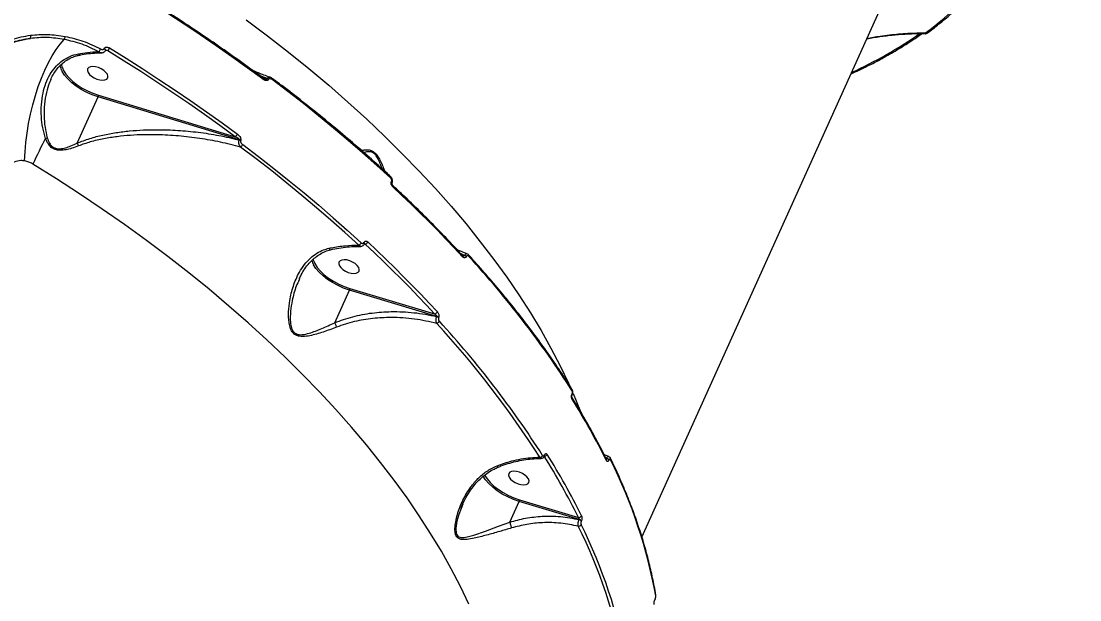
# Model space of a CAD drawing. Header units: millimetres. Extents: x -6901 to 7060, y -7557 to 6158.
# Drawn here: x -694.1 to -260.8, y 1416.9 to 1653.9 of the extents above; entities that cross this region are included whole.
import ezdxf

# ---------------------------------------------------------------- set-up
doc = ezdxf.new("R2010")
doc.units = ezdxf.units.MM
for name, color, linetype in [('DIKOM_ОБЪЕКТ', 7, 'Continuous'), ('DIKOM_РАЗМЕР_ЗОНА', 7, 'Continuous'), ('DIKOM_РАЗМЕР_ОБЪЕКТА', 7, 'Continuous')]:
    doc.layers.add(name, color=color, linetype=linetype)
doc.styles.add('style1', font='arial.ttf', dxfattribs={"width": 0.8})
doc.dimstyles.new('1-50', dxfattribs={"dimtxt": 300, "dimasz": 200, "dimexe": 100, "dimexo": 0, "dimgap": 100, "dimtad": 1, "dimtxsty": 'style1', "dimcen": 200, "dimclrd": 7, "dimclre": 7, "dimclrt": 7, "dimadec": 1, "dimazin": 2, "dimtfac": 1, "dimtmove": 0, "dimatfit": 2, "dimfxl": 0, "dimlwd": 25, "dimlwe": 18, "dimarcsym": 0})

# ---------------------------------------------------------------- blocks, each defined once
blk = doc.blocks.new('*D2')
at = {"layer": 'Defpoints', "color": 0, "transparency": 16777216}
for p in [(-1102.73, 4151.17), (-5819.23, -4492.42), (4721.24, -4492.42)]:
    blk.add_point(p, dxfattribs=at)
at = {"layer": 'DIKOM_РАЗМЕР_ОБЪЕКТА', "color": 7, "lineweight": 18, "transparency": 16777216}
for p, q in [((-1102.73, 4151.17), (-5919.23, 4151.17)), ((4721.24, -4492.42), (-5919.23, -4492.42))]:
    blk.add_line(p, q, dxfattribs=at)
at = {"layer": 'DIKOM_РАЗМЕР_ОБЪЕКТА', "color": 7, "lineweight": 25, "transparency": 16777216}
blk.add_line((-5819.23, 3951.17), (-5819.23, -4292.42), dxfattribs=at)
at = {"layer": 'DIKOM_РАЗМЕР_ОБЪЕКТА', "color": 7, "transparency": 16777216}
for points in [[(-5852.56, 3951.17), (-5785.89, 3951.17), (-5819.23, 4151.17)], [(-5852.56, -4292.42), (-5785.89, -4292.42), (-5819.23, -4492.42)]]:
    blk.add_solid(points, dxfattribs=at)
at = {"layer": 'DIKOM_РАЗМЕР_ОБЪЕКТА', "color": 7, "transparency": 16777216, "insert": (-6072.4, -170.63), "char_height": 300, "attachment_point": 5, "rotation": 90, "style": 'style1'}
blk.add_mtext('8650', dxfattribs=at)
blk = doc.blocks.new('*D3')
at = {"layer": 'Defpoints', "color": 0, "transparency": 16777216}
for p in [(-1553.27, 6158.28), (-6450.85, -6312.94), (5659.92, -6312.94)]:
    blk.add_point(p, dxfattribs=at)
at = {"layer": 'DIKOM_РАЗМЕР_ЗОНА', "color": 7, "lineweight": 18, "transparency": 16777216}
for p, q in [((-1553.27, 6158.28), (-6550.85, 6158.28)), ((5659.92, -6312.94), (-6550.85, -6312.94))]:
    blk.add_line(p, q, dxfattribs=at)
at = {"layer": 'DIKOM_РАЗМЕР_ЗОНА', "color": 7, "lineweight": 25, "transparency": 16777216}
blk.add_line((-6450.85, 5958.28), (-6450.85, -6112.94), dxfattribs=at)
at = {"layer": 'DIKOM_РАЗМЕР_ЗОНА', "color": 7, "transparency": 16777216}
for points in [[(-6484.18, 5958.28), (-6417.52, 5958.28), (-6450.85, 6158.28)], [(-6484.18, -6112.94), (-6417.52, -6112.94), (-6450.85, -6312.94)]]:
    blk.add_solid(points, dxfattribs=at)
at = {"layer": 'DIKOM_РАЗМЕР_ЗОНА', "color": 7, "transparency": 16777216, "insert": (-6704.02, -77.33), "char_height": 300, "attachment_point": 5, "rotation": 90, "style": 'style1'}
blk.add_mtext('12500', dxfattribs=at)

msp = doc.modelspace()

# ---------------------------------------------------------------- linework, layer by layer
at = {"layer": 'DIKOM_ОБЪЕКТ', "color": 7, "linetype": 'Continuous', "lineweight": 15}
for p, q in [((-440.026, 1442.536), (-332.611, 1680.871)), ((-660.129, 1642.698), (-660.098, 1642.766)), ((-658.694, 1641.785), (-659.702, 1641.855)), ((-659.614, 1641.981), (-659.608, 1641.994)), ((-593.466, 1630.375), (-596.315, 1631.496)), ((-595.471, 1630.876), (-593.509, 1630.279)), ((-593.509, 1630.279), (-593.466, 1630.375)), ((-592.896, 1630.089), (-592.939, 1629.994)), ((-671.172, 1603.987), (-662.642, 1622.914)), ((-604.828, 1605.348), (-662.642, 1622.914)), ((-662.473, 1623.582), (-606.518, 1606.581)), ((-604.871, 1605.253), (-604.828, 1605.348)), ((-604.259, 1605.062), (-604.302, 1604.967)), ((-542.551, 1588.181), (-542.54, 1588.207)), ((-542.314, 1587.599), (-542.302, 1587.625)), ((-553.874, 1563.227), (-553.862, 1563.253)), ((-553.319, 1562.505), (-553.721, 1562.532)), ((-553.636, 1562.645), (-553.625, 1562.671)), ((-512.682, 1557.981), (-514.055, 1558.546)), ((-513.742, 1558.209), (-512.718, 1557.9)), ((-512.718, 1557.9), (-512.682, 1557.981)), ((-511.917, 1557.522), (-511.953, 1557.441)), ((-580.153, 1548.323), (-580.328, 1547.941)), ((-565.805, 1530.377), (-559.768, 1543.772)), ((-524.022, 1532.973), (-559.768, 1543.772)), ((-559.601, 1544.441), (-524.878, 1533.951)), ((-524.059, 1532.892), (-524.022, 1532.973)), ((-523.257, 1532.514), (-523.294, 1532.433)), ((-468.654, 1501.15), (-468.635, 1501.193)), ((-468.593, 1500.775), (-468.573, 1500.818)), ((-479.963, 1476.181), (-479.944, 1476.223)), ((-479.902, 1475.805), (-479.882, 1475.848)), ((-454.441, 1474.812), (-454.836, 1474.993)), ((-454.757, 1474.836), (-454.469, 1474.749)), ((-454.556, 1474.435), (-454.556, 1474.437)), ((-454.469, 1474.749), (-454.441, 1474.812)), ((-453.533, 1474.153), (-453.561, 1474.09)), ((-513.291, 1456.014), (-513.99, 1454.321)), ((-494.134, 1448.683), (-490.304, 1457.181)), ((-465.751, 1449.822), (-490.304, 1457.181)), ((-490.139, 1457.851), (-466.03, 1450.625)), ((-465.779, 1449.76), (-465.751, 1449.822)), ((-464.843, 1449.163), (-464.871, 1449.101)), ((-434.688, 1417.036), (-434.66, 1417.099)), ((-434.707, 1416.862), (-434.679, 1416.924))]:
    msp.add_line(p, q, dxfattribs=at)
at = {"layer": 'DIKOM_ОБЪЕКТ', "color": 7, "linetype": 'Continuous', "lineweight": 15, "flags": 128}
for points in [[(-595.352, 1630.226), (-601.606, 1634.809), (-607.946, 1639.347), (-614.369, 1643.837), (-620.873, 1648.278), (-627.455, 1652.668), (-634.113, 1657.006), (-640.844, 1661.29), (-647.646, 1665.518)], [(-602.011, 1654.491), (-593.261, 1647.91), (-584.713, 1641.236), (-576.376, 1634.477), (-568.258, 1627.638), (-560.365, 1620.726), (-552.705, 1613.747), (-545.286, 1606.708), (-538.115, 1599.615), (-531.197, 1592.475), (-524.539, 1585.294), (-518.148, 1578.08), (-512.03, 1570.839), (-506.19, 1563.577), (-500.633, 1556.301), (-495.365, 1549.019), (-490.391, 1541.737), (-485.716, 1534.461), (-481.343, 1527.199), (-477.276, 1519.957), (-473.521, 1512.742), (-470.079, 1505.561), (-469.916, 1505.204)], [(-692.695, 1596.667), (-692.531, 1600.361), (-692.204, 1604.163), (-691.717, 1608.033), (-691.075, 1611.935), (-690.284, 1615.83), (-689.352, 1619.679), (-688.289, 1623.445), (-687.104, 1627.089), (-685.809, 1630.577), (-684.418, 1633.873), (-682.943, 1636.945), (-681.4, 1639.764), (-679.804, 1642.3), (-678.17, 1644.529), (-676.515, 1646.429)], [(-659.638, 1641.928), (-659.615, 1642.023), (-659.643, 1642.188), (-659.744, 1642.365), (-659.911, 1642.54), (-660.129, 1642.698)], [(-659.608, 1641.994), (-659.584, 1642.091), (-659.612, 1642.256), (-659.713, 1642.433), (-659.88, 1642.608), (-660.098, 1642.766)], [(-657.916, 1642.924), (-651.114, 1638.696), (-644.382, 1634.413), (-637.723, 1630.076), (-631.14, 1625.686), (-624.636, 1621.246), (-618.212, 1616.756), (-611.871, 1612.219), (-605.617, 1607.636)], [(-606.518, 1606.581), (-612.758, 1611.153), (-619.084, 1615.679), (-625.492, 1620.158), (-631.981, 1624.588), (-638.549, 1628.968), (-645.191, 1633.295), (-651.907, 1637.567), (-658.694, 1641.785)], [(-677.696, 1636.3), (-677.428, 1635.217), (-677.267, 1634.775)], [(-677.267, 1634.775), (-676.77, 1633.717), (-675.786, 1632.189), (-674.498, 1630.669), (-672.936, 1629.192), (-671.137, 1627.793), (-669.143, 1626.503), (-667.001, 1625.355), (-664.76, 1624.373), (-662.473, 1623.582)], [(-661.897, 1629.805), (-660.774, 1629.7), (-659.815, 1629.823), (-659.096, 1630.164), (-658.678, 1630.695), (-658.592, 1631.374), (-658.848, 1632.144), (-659.423, 1632.945), (-660.271, 1633.71), (-661.323, 1634.379), (-662.495, 1634.896), (-663.691, 1635.22), (-664.814, 1635.325), (-665.773, 1635.202), (-666.492, 1634.861), (-666.91, 1634.33), (-666.996, 1633.651), (-666.74, 1632.881), (-666.166, 1632.08), (-665.317, 1631.314), (-664.265, 1630.646), (-663.093, 1630.129), (-661.897, 1629.805)], [(-662.642, 1622.914), (-665, 1623.73), (-667.311, 1624.742), (-669.52, 1625.927), (-671.576, 1627.256), (-673.431, 1628.7), (-675.041, 1630.223), (-676.369, 1631.791), (-677.311, 1633.234)], [(-595.306, 1630.755), (-595.304, 1630.753), (-595.264, 1630.698), (-595.249, 1630.613), (-595.259, 1630.504), (-595.294, 1630.373), (-595.352, 1630.226)], [(-591.351, 1630.475), (-591.338, 1630.463), (-591.304, 1630.403), (-591.292, 1630.318), (-591.304, 1630.21), (-591.338, 1630.084), (-591.394, 1629.944)], [(-542.896, 1589.672), (-548.567, 1594.836), (-554.355, 1599.967), (-560.258, 1605.063), (-566.272, 1610.122), (-572.395, 1615.141), (-578.625, 1620.12), (-584.959, 1625.054), (-591.394, 1629.944)], [(-603.459, 1603.358), (-597.023, 1598.469), (-590.688, 1593.534), (-584.457, 1588.557), (-578.333, 1583.537), (-572.318, 1578.479), (-566.414, 1573.383), (-560.625, 1568.253), (-554.953, 1563.089)], [(-555.927, 1562.151), (-561.587, 1567.303), (-567.363, 1572.422), (-573.254, 1577.506), (-579.256, 1582.553), (-585.366, 1587.561), (-591.583, 1592.528), (-597.904, 1597.452), (-604.326, 1602.33)], [(-510.873, 1415.14), (-514.317, 1422.322), (-518.074, 1429.537), (-522.143, 1436.779), (-526.518, 1444.041), (-531.195, 1451.317), (-536.171, 1458.599), (-541.441, 1465.881), (-546.999, 1473.157), (-552.841, 1480.419), (-558.961, 1487.66), (-565.354, 1494.874), (-572.013, 1502.054), (-578.933, 1509.194), (-586.106, 1516.287), (-593.527, 1523.325), (-601.188, 1530.304), (-609.082, 1537.215), (-617.202, 1544.054), (-625.54, 1550.813), (-634.089, 1557.485), (-642.841, 1564.066), (-651.787, 1570.549), (-660.919, 1576.927), (-670.228, 1583.195), (-679.707, 1589.347), (-689.346, 1595.377)], [(-542.891, 1590.234), (-542.887, 1590.231), (-542.837, 1590.157), (-542.812, 1590.062), (-542.814, 1589.946), (-542.842, 1589.815), (-542.896, 1589.672)], [(-513.533, 1557.418), (-516.889, 1561.032), (-520.306, 1564.637), (-523.782, 1568.233), (-527.317, 1571.818), (-530.911, 1575.392), (-534.562, 1578.955), (-538.271, 1582.505), (-542.035, 1586.041)], [(-524.878, 1533.951), (-528.227, 1537.556), (-531.636, 1541.153), (-535.105, 1544.74), (-538.633, 1548.316), (-542.219, 1551.882), (-545.862, 1555.436), (-549.563, 1558.977), (-553.319, 1562.505)], [(-552.29, 1563.455), (-548.525, 1559.918), (-544.816, 1556.369), (-541.164, 1552.806), (-537.569, 1549.232), (-534.033, 1545.647), (-530.556, 1542.052), (-527.139, 1538.447), (-523.781, 1534.833)], [(-574.681, 1556.498), (-574.554, 1556.076), (-574.394, 1555.634)], [(-574.394, 1555.634), (-573.897, 1554.576), (-572.913, 1553.048), (-571.625, 1551.528), (-570.063, 1550.051), (-568.265, 1548.651), (-566.271, 1547.362), (-564.129, 1546.213), (-561.888, 1545.232), (-559.601, 1544.441)], [(-559.024, 1550.663), (-557.901, 1550.558), (-556.941, 1550.681), (-556.223, 1551.022), (-555.804, 1551.553), (-555.719, 1552.232), (-555.974, 1553.002), (-556.549, 1553.803), (-557.397, 1554.569), (-558.449, 1555.237), (-559.621, 1555.754), (-560.817, 1556.078), (-561.94, 1556.183), (-562.9, 1556.06), (-563.618, 1555.719), (-564.037, 1555.188), (-564.122, 1554.509), (-563.867, 1553.739), (-563.292, 1552.938), (-562.444, 1552.173), (-561.391, 1551.504), (-560.22, 1550.987), (-559.024, 1550.663)], [(-559.768, 1543.772), (-562.126, 1544.588), (-564.437, 1545.6), (-566.646, 1546.785), (-568.702, 1548.115), (-570.557, 1549.558), (-572.167, 1551.081), (-573.495, 1552.649), (-574.437, 1554.092)], [(-468.239, 1501.439), (-466.955, 1498.42), (-465.183, 1494.027)], [(-489.56, 1464.072), (-488.436, 1463.967), (-487.477, 1464.09), (-486.759, 1464.431), (-486.34, 1464.962), (-486.255, 1465.641), (-486.51, 1466.412), (-487.085, 1467.212), (-487.933, 1467.978), (-488.985, 1468.646), (-490.157, 1469.164), (-491.353, 1469.488), (-492.476, 1469.592), (-493.436, 1469.469), (-494.154, 1469.128), (-494.572, 1468.597), (-494.658, 1467.918), (-494.403, 1467.148), (-493.828, 1466.347), (-492.98, 1465.582), (-491.927, 1464.913), (-490.756, 1464.396), (-489.56, 1464.072)], [(-490.304, 1457.181), (-492.662, 1457.997), (-494.973, 1459.009), (-497.182, 1460.194), (-499.238, 1461.524), (-501.093, 1462.967), (-502.703, 1464.49), (-504.031, 1466.058), (-504.973, 1467.501)], [(-504.44, 1467.999), (-504.433, 1467.986), (-503.449, 1466.459), (-502.162, 1464.938), (-500.6, 1463.461), (-498.802, 1462.062), (-496.808, 1460.772), (-494.666, 1459.623), (-492.425, 1458.642), (-490.139, 1457.851)], [(-513.99, 1454.321), (-515.009, 1451.852), (-515.767, 1449.07), (-516.194, 1446.222), (-516.057, 1444.095), (-515.934, 1443.707), (-515.44, 1442.921), (-515.25, 1442.757), (-514.281, 1442.368), (-512.988, 1442.358), (-511.585, 1442.607), (-508.783, 1443.412), (-504.056, 1445.056), (-498.781, 1446.973), (-494.135, 1448.68), (-494.134, 1448.68), (-494.134, 1448.68)]]:
    msp.add_lwpolyline(points, dxfattribs=at)
at = {"layer": 'DIKOM_ОБЪЕКТ', "color": 7, "linetype": 'Continuous', "lineweight": 15}
for centre, radius, start, end in [((-401.252, 1753.832), 130.133, 306.42596, 323.19974), ((-691.82, 1647.579), 1.633, 333.68346, 20.07527), ((-678.352, 1647.661), 2.212, 326.17206, 0.78531), ((-426.335, 1791.585), 174.29, 294.43942, 304.98359), ((-323.549, 1649.815), 0.815, 237.94949, 304.1074), ((-664.858, 1643.692), 3.443, 317.94336, 340.29194), ((-661.34, 1644.425), 3.738, 315.06821, 336.32344), ((-669.315, 1637.793), 9.204, 193.74273, 209.69323), ((-594.055, 1628.479), 1.881, 53.61444, 73.11162), ((-594.012, 1628.576), 1.88, 53.5954, 73.11149), ((-664.325, 1623.693), 1.855, 335.16155, 356.57856), ((-607.816, 1608.603), 2.403, 302.69662, 336.26493), ((-550.244, 1532.218), 152.769, 151.19254, 155.5794), ((-761.775, 1826.191), 233.646, 289.41552, 289.58794), ((-605.419, 1603.45), 1.884, 53.63077, 73.10009), ((-605.374, 1603.549), 1.88, 53.61713, 73.1305), ((-605.684, 1604.355), 2.438, 303.83252, 335.84748), ((-542.84, 1587.725), 0.54, 346.03813, 57.69316), ((-542.832, 1587.748), 0.544, 347.03197, 57.51461), ((-542.463, 1586.326), 0.514, 326.35978, 32.73627), ((-556.64, 1563.865), 1.857, 292.57155, 335.30983), ((-554.165, 1562.769), 0.543, 347.02733, 57.56275), ((-554.15, 1562.798), 0.539, 345.76404, 57.73663), ((-553.926, 1564.194), 1.795, 289.76256, 335.67056), ((-566.094, 1558.825), 9.593, 197.77853, 209.56835), ((-513.986, 1557.699), 0.534, 328.18746, 33.49131), ((-513.205, 1556.222), 1.747, 44.22864, 73.82416), ((-513.169, 1556.303), 1.747, 44.22864, 73.82416), ((-511.375, 1557.818), 0.54, 328.64265, 33.16436), ((-802.757, 1289.426), 396.303, 32.54211, 42.57321), ((-561.432, 1544.543), 1.834, 335.15146, 356.82411), ((-525.224, 1535.504), 1.591, 282.5542, 335.05048), ((-524.545, 1531.216), 1.745, 44.21868, 73.84002), ((-524.509, 1531.295), 1.748, 44.23739, 73.82131), ((-524.419, 1531.644), 1.61, 284.76232, 334.66984), ((-815.27, 1262.433), 395.566, 32.55263, 42.58141), ((-814.871, 1262.708), 396.442, 32.55263, 42.58137), ((-469.197, 1502.885), 0.592, 331.72027, 28.93013), ((-468.957, 1500.908), 0.388, 339.75439, 38.58686), ((-468.938, 1500.951), 0.388, 339.95443, 38.55676), ((-469.114, 1499.321), 0.59, 331.58517, 28.94568), ((-716.928, 1344.014), 292.749, 26.3372, 31.97536), ((-481.924, 1476.631), 1.357, 273.15894, 333.38061), ((-480.029, 1477.054), 1.341, 269.84116, 333.5061), ((-727.85, 1320.943), 292.176, 26.34961, 31.98613), ((-480.268, 1475.938), 0.389, 340.13033, 38.51049), ((-480.246, 1475.982), 0.387, 339.25056, 38.64933), ((-727.204, 1321.335), 292.835, 26.34931, 31.98656), ((-455.123, 1474.175), 0.624, 333.11582, 24.43245), ((-454.841, 1473.281), 1.514, 32.29301, 75.76953), ((-454.813, 1473.343), 1.515, 32.29403, 75.76494), ((-453.441, 1474.566), 0.628, 333.2677, 24.10881), ((-638.345, 1381.966), 207.171, 10.14548, 26.46259), ((-491.943, 1457.94), 1.806, 335.14887, 357.15817), ((-466.032, 1448.283), 1.265, 267.80679, 332.70862), ((-465.919, 1451.886), 1.266, 264.97059, 332.8198), ((-466.152, 1448.291), 1.515, 32.31183, 75.76414), ((-466.124, 1448.354), 1.515, 32.29699, 75.76912), ((-650.427, 1355.307), 207.254, 10.1621, 26.47495), ((-651.198, 1354.824), 206.804, 10.16246, 26.47466), ((-434.976, 1416.98), 0.294, 335.13393, 10.98117), ((-434.943, 1417.042), 0.289, 336.5498, 11.28101), ((-435.038, 1418.749), 0.689, 335.09203, 9.14118)]:
    msp.add_arc(centre, radius, start, end, dxfattribs=at)
for points, knots in [([(-323.092, 1649.14), (-322.175, 1649.835), (-319.519, 1651.849), (-315.324, 1655.307), (-310.595, 1659.566), (-306.137, 1663.985), (-301.954, 1668.561), (-298.586, 1672.612), (-296.663, 1675.164), (-295.961, 1676.096)], [0, 0, 0, 0, 0.0864598, 0.2504046, 0.4143161, 0.5781792, 0.7419937, 0.905759, 1, 1, 1, 1]), ([(-595.306, 1630.755), (-596.842, 1631.888), (-601.295, 1635.173), (-608.797, 1640.542), (-617.861, 1646.828), (-627.083, 1653.015), (-636.29, 1658.99), (-643.143, 1663.3), (-646.86, 1665.588), (-647.548, 1666.012)], [0, 0, 0, 0, 0.092525, 0.2683157, 0.4441088, 0.6198974, 0.7956862, 0.9622206, 1, 1, 1, 1]), ([(-707.723, 1641.625), (-706.701, 1642.279), (-704.656, 1643.587), (-701.338, 1645.186), (-697.832, 1646.508), (-694.148, 1647.535), (-691.573, 1647.938), (-690.286, 1648.139)], [0, 0, 0, 0, 0.197683, 0.3953857, 0.5930905, 0.7965421, 1, 1, 1, 1]), ([(-707.576, 1640.22), (-706.364, 1640.994), (-703.929, 1642.549), (-699.793, 1644.422), (-695.284, 1645.955), (-692.005, 1646.554), (-690.356, 1646.854)], [0, 0, 0, 0, 0.2373877, 0.4771601, 0.7370069, 1, 1, 1, 1]), ([(-690.356, 1646.854), (-692.792, 1646.416), (-696.482, 1645.752), (-701.073, 1643.993), (-704.388, 1642.406), (-706.418, 1641.103), (-707.419, 1640.461)], [0, 0, 0, 0, 0.395167, 0.5986734, 0.8021803, 1, 1, 1, 1]), ([(-676.515, 1646.429), (-678.822, 1646.771), (-683.49, 1647.463), (-688.049, 1647.059), (-690.356, 1646.854)], [0, 0, 0, 0, 0.494157, 1, 1, 1, 1]), ([(-690.286, 1648.139), (-687.983, 1648.343), (-683.325, 1648.755), (-678.554, 1648.048), (-676.14, 1647.691)], [0, 0, 0, 0, 0.4941773, 1, 1, 1, 1]), ([(-676.14, 1647.691), (-673.686, 1647.128), (-668.714, 1645.989), (-664.002, 1643.693), (-661.617, 1642.531)], [0, 0, 0, 0, 0.4937622, 1, 1, 1, 1]), ([(-354.497, 1632.31), (-354.472, 1632.321), (-352.227, 1633.311), (-347.911, 1635.396), (-341.655, 1638.64), (-335.664, 1642.076), (-330.229, 1645.458), (-326.909, 1647.772), (-325.407, 1648.818)], [0, 0, 0, 0, 0.0022989, 0.2091086, 0.4159026, 0.6226634, 0.8293864, 1, 1, 1, 1]), ([(-347.997, 1646.732), (-347.782, 1646.775), (-345.768, 1647.173), (-341.906, 1647.728), (-336.453, 1648.372), (-331.048, 1648.732), (-326.916, 1648.871), (-324.627, 1648.802), (-324.054, 1648.784)], [0, 0, 0, 0, 0.0263164, 0.2462349, 0.4756136, 0.702037, 0.9253405, 1, 1, 1, 1]), ([(-347.949, 1646.838), (-346.141, 1647.175), (-341.772, 1647.991), (-336.194, 1648.595), (-329.996, 1649.058), (-326.372, 1649.098), (-323.982, 1649.124)], [0, 0, 0, 0, 0.2213314, 0.5348644, 0.6931373, 1, 1, 1, 1]), ([(-324.054, 1648.784), (-324.057, 1648.78), (-324.084, 1648.748), (-324.052, 1648.885), (-323.998, 1649.069), (-323.982, 1649.124)], [0, 0, 0, 0, 0.0994883, 0.7316615, 1, 1, 1, 1]), ([(-324.055, 1648.779), (-324.021, 1648.776), (-323.885, 1648.764), (-323.649, 1648.829), (-323.36, 1648.947), (-323.19, 1649.079), (-323.097, 1649.151)], [0, 0, 0, 0, 0.0816501, 0.3288973, 0.6323266, 1, 1, 1, 1]), ([(-662.302, 1641.386), (-664.577, 1642.497), (-669.187, 1644.746), (-674.052, 1645.864), (-676.515, 1646.429)], [0, 0, 0, 0, 0.4937687, 1, 1, 1, 1]), ([(-661.617, 1642.531), (-661.467, 1642.465), (-661.172, 1642.333), (-660.748, 1642.301), (-660.422, 1642.386), (-660.223, 1642.529), (-660.155, 1642.65), (-660.129, 1642.698)], [0, 0, 0, 0, 0.2718013, 0.5388647, 0.737559, 0.8965831, 1, 1, 1, 1]), ([(-660.098, 1642.766), (-660.036, 1642.867), (-659.913, 1643.069), (-659.563, 1643.26), (-659.07, 1643.332), (-658.48, 1643.225), (-658.094, 1643.019), (-657.916, 1642.924)], [0, 0, 0, 0, 0.1522822, 0.3040514, 0.5080228, 0.7732415, 1, 1, 1, 1]), ([(-684.107, 1605.832), (-684.546, 1607.295), (-685.425, 1610.223), (-685.906, 1614.92), (-685.937, 1619.711), (-685.323, 1624.336), (-684.117, 1628.537), (-682.454, 1632.056), (-680.35, 1634.989), (-677.916, 1637.35), (-675.031, 1639.179), (-672.542, 1640.139), (-671.058, 1640.459), (-670.724, 1640.53)], [0, 0, 0, 0, 0.1039369, 0.2080555, 0.3213684, 0.4346131, 0.535132, 0.6355686, 0.7202637, 0.8048968, 0.8901537, 0.9753339, 1, 1, 1, 1]), ([(-682.034, 1629.889), (-681.913, 1630.186), (-681.466, 1631.28), (-680.447, 1632.976), (-678.989, 1634.926), (-677.334, 1636.587), (-675.516, 1637.956), (-673.551, 1639.013), (-671.763, 1639.72), (-670.589, 1639.945), (-670.156, 1640.027)], [0, 0, 0, 0, 0.0575303, 0.2122239, 0.3623929, 0.5093075, 0.6503461, 0.7878238, 0.9219241, 1, 1, 1, 1]), ([(-670.724, 1640.53), (-669.481, 1640.739), (-666.632, 1641.216), (-663.862, 1641.325), (-662.302, 1641.386)], [0, 0, 0, 0, 0.4365702, 1, 1, 1, 1]), ([(-670.169, 1640.091), (-670.212, 1640.078), (-670.325, 1640.044), (-670.514, 1640.214), (-670.657, 1640.413), (-670.715, 1640.515), (-670.724, 1640.53)], [0, 0, 0, 0, 0.2600075, 0.6911944, 0.9520627, 1, 1, 1, 1]), ([(-670.175, 1640.038), (-669.845, 1640.107), (-668.363, 1640.419), (-665.764, 1640.724), (-663.116, 1640.95), (-661.645, 1640.935), (-661.264, 1640.931)], [0, 0, 0, 0, 0.1085693, 0.4875796, 0.8670597, 1, 1, 1, 1]), ([(-661.266, 1640.97), (-661.287, 1640.966), (-661.478, 1640.934), (-661.847, 1641.067), (-662.159, 1641.286), (-662.302, 1641.386)], [0, 0, 0, 0, 0.0620261, 0.5710015, 1, 1, 1, 1]), ([(-661.246, 1640.983), (-661.076, 1640.984), (-660.699, 1640.988), (-660.179, 1641.246), (-659.792, 1641.583), (-659.696, 1641.855), (-659.667, 1641.94)], [0, 0, 0, 0, 0.2563259, 0.5702796, 0.8662233, 1, 1, 1, 1]), ([(-659.662, 1641.929), (-659.664, 1641.927), (-659.674, 1641.919), (-659.628, 1641.938), (-659.56, 1641.947), (-659.504, 1641.938), (-659.495, 1641.937)], [0, 0, 0, 0, 0.0839039, 0.4969442, 0.9175629, 1, 1, 1, 1]), ([(-658.694, 1641.785), (-658.829, 1641.823), (-659.09, 1641.896), (-659.364, 1641.922), (-659.495, 1641.934)], [0, 0, 0, 0, 0.519532, 1, 1, 1, 1]), ([(-592.257, 1630.92), (-593.112, 1631.215), (-595.468, 1632.028), (-597.738, 1632.992), (-599.185, 1633.606)], [0, 0, 0, 0, 0.3629677, 1, 1, 1, 1]), ([(-682.006, 1629.867), (-682.195, 1629.491), (-683.008, 1627.874), (-683.895, 1624.531), (-684.662, 1619.915), (-684.79, 1615.142), (-684.491, 1610.465), (-683.795, 1607.542), (-683.444, 1606.067)], [0, 0, 0, 0, 0.0544202, 0.2333651, 0.431904, 0.6350521, 0.8158333, 1, 1, 1, 1]), ([(-592.939, 1629.994), (-592.981, 1629.922), (-593.074, 1629.763), (-593.347, 1629.603), (-593.754, 1629.543), (-594.414, 1629.665), (-594.965, 1629.945), (-595.309, 1630.195), (-595.352, 1630.226)], [0, 0, 0, 0, 0.0927872, 0.2061548, 0.3692643, 0.5724243, 0.9471419, 1, 1, 1, 1]), ([(-594.535, 1630.345), (-594.648, 1630.384), (-594.901, 1630.473), (-595.158, 1630.667), (-595.301, 1630.775)], [0, 0, 0, 0, 0.4425451, 1, 1, 1, 1]), ([(-594.536, 1630.346), (-594.532, 1630.345), (-594.378, 1630.286), (-594.109, 1630.231), (-593.791, 1630.184), (-593.609, 1630.201), (-593.537, 1630.24), (-593.516, 1630.264), (-593.51, 1630.277), (-593.509, 1630.279)], [0, 0, 0, 0, 0.0125691, 0.4477323, 0.7461863, 0.90369, 0.9518864, 0.9924002, 1, 1, 1, 1]), ([(-593.466, 1630.375), (-593.415, 1630.465), (-593.303, 1630.663), (-593.05, 1630.897), (-592.717, 1631.022), (-592.427, 1631.046), (-592.275, 1630.958), (-592.248, 1630.942)], [0, 0, 0, 0, 0.1750066, 0.3817127, 0.6494451, 0.9383231, 1, 1, 1, 1]), ([(-591.394, 1629.944), (-591.622, 1630.09), (-591.951, 1630.3), (-592.393, 1630.376), (-592.641, 1630.339), (-592.811, 1630.235), (-592.87, 1630.134), (-592.896, 1630.089)], [0, 0, 0, 0, 0.4370751, 0.6288528, 0.7908678, 0.9060027, 1, 1, 1, 1]), ([(-591.357, 1630.464), (-591.443, 1630.533), (-591.708, 1630.743), (-592.019, 1630.858), (-592.229, 1630.936)], [0, 0, 0, 0, 0.3255457, 1, 1, 1, 1]), ([(-542.891, 1590.234), (-544.212, 1591.447), (-548.046, 1594.964), (-554.551, 1600.743), (-562.469, 1607.544), (-570.587, 1614.276), (-578.898, 1620.935), (-585.846, 1626.325), (-590.039, 1629.485), (-591.351, 1630.475)], [0, 0, 0, 0, 0.0879837, 0.2551566, 0.4223274, 0.5894959, 0.75666, 0.923821, 1, 1, 1, 1]), ([(-671.172, 1603.98), (-669.478, 1604.63), (-666.068, 1605.938), (-660.691, 1607.291), (-655.23, 1608.304), (-649.693, 1608.978), (-644.087, 1609.369), (-637.507, 1609.511), (-630.001, 1609.266), (-621.565, 1608.46), (-613.151, 1607.184), (-607.631, 1605.897), (-604.871, 1605.253)], [0, 0, 0, 0, 0.0822808, 0.1655629, 0.2475156, 0.3294893, 0.4129248, 0.4963688, 0.6209046, 0.7454526, 0.8727283, 1, 1, 1, 1]), ([(-605.617, 1607.636), (-605.376, 1607.435), (-604.915, 1607.05), (-604.44, 1606.373), (-604.217, 1605.801), (-604.163, 1605.375), (-604.227, 1605.167), (-604.259, 1605.062)], [0, 0, 0, 0, 0.3089135, 0.5923634, 0.7697437, 0.8845201, 1, 1, 1, 1]), ([(-670.611, 1602.827), (-671.531, 1602.48), (-673.222, 1601.841), (-675.746, 1601.183), (-678.035, 1600.9), (-680.143, 1601.178), (-681.841, 1602.128), (-683.205, 1603.725), (-683.778, 1605.064), (-684.107, 1605.832)], [0, 0, 0, 0, 0.1839986, 0.3384115, 0.495621, 0.6241654, 0.7374533, 0.849209, 1, 1, 1, 1]), ([(-683.444, 1606.067), (-683.187, 1605.328), (-682.746, 1604.061), (-681.643, 1602.629), (-680.697, 1602.046), (-679.605, 1601.663), (-678.079, 1601.567), (-675.967, 1601.996), (-673.62, 1602.842), (-672.037, 1603.582), (-671.172, 1603.987)], [0, 0, 0, 0, 0.1504058, 0.257909, 0.3420717, 0.3655522, 0.4905011, 0.6488123, 0.807931, 1, 1, 1, 1]), ([(-671.172, 1603.987), (-671.172, 1603.986), (-671.173, 1603.984), (-671.173, 1603.982), (-671.173, 1603.98), (-671.172, 1603.98)], [0, 0, 0, 0, 0.4119051, 0.7707425, 1, 1, 1, 1]), ([(-670.611, 1602.827), (-670.626, 1602.865), (-670.707, 1603.069), (-670.89, 1603.483), (-671.072, 1603.803), (-671.172, 1603.98)], [0, 0, 0, 0, 0.0926997, 0.4978386, 1, 1, 1, 1]), ([(-604.326, 1602.33), (-607.067, 1603.036), (-612.548, 1604.449), (-621.031, 1605.947), (-629.667, 1606.983), (-639.145, 1607.509), (-647.568, 1607.342), (-654.853, 1606.648), (-660.371, 1605.775), (-665.68, 1604.578), (-669.031, 1603.388), (-670.611, 1602.827)], [0, 0, 0, 0, 0.1269752, 0.2539551, 0.383672, 0.5133753, 0.6746735, 0.7565617, 0.8384279, 0.9238212, 1, 1, 1, 1]), ([(-604.828, 1605.348), (-604.824, 1605.362), (-604.815, 1605.394), (-604.834, 1605.462), (-604.926, 1605.61), (-605.449, 1606.064), (-606.039, 1606.349), (-606.518, 1606.581)], [0, 0, 0, 0, 0.0232979, 0.0519616, 0.1042232, 0.2733781, 1, 1, 1, 1]), ([(-604.326, 1602.33), (-604.471, 1602.543), (-604.756, 1602.963), (-604.985, 1603.722), (-605.042, 1604.364), (-605.002, 1604.864), (-604.915, 1605.121), (-604.871, 1605.253)], [0, 0, 0, 0, 0.2736372, 0.5372533, 0.7207772, 0.856542, 1, 1, 1, 1]), ([(-604.302, 1604.967), (-604.322, 1604.9), (-604.364, 1604.766), (-604.33, 1604.496), (-604.19, 1604.14), (-603.894, 1603.722), (-603.609, 1603.483), (-603.459, 1603.358)], [0, 0, 0, 0, 0.1190328, 0.2374205, 0.4123163, 0.6910248, 1, 1, 1, 1]), ([(-554.812, 1600.929), (-554.572, 1600.997), (-553.89, 1601.188), (-552.601, 1601.279), (-551.116, 1601.066), (-549.721, 1600.345), (-548.477, 1599.084), (-547.357, 1597.243), (-546.367, 1595.091), (-545.69, 1593.42), (-545.34, 1592.55), (-545.292, 1592.429)], [0, 0, 0, 0, 0.0873487, 0.2479054, 0.3894304, 0.4902056, 0.5924434, 0.7064678, 0.8404115, 0.9779831, 1, 1, 1, 1]), ([(-546.453, 1593.491), (-546.609, 1593.962), (-547.007, 1595.165), (-547.726, 1596.974), (-548.641, 1598.662), (-549.393, 1599.477), (-550.12, 1600.03), (-551.095, 1600.451), (-552.494, 1600.473), (-553.362, 1600.207), (-553.83, 1600.063)], [0, 0, 0, 0, 0.1054411, 0.2698147, 0.4019068, 0.4986365, 0.5177258, 0.6335294, 0.8022356, 1, 1, 1, 1]), ([(-692.695, 1596.667), (-693.23, 1596.725), (-694.727, 1596.889), (-697.069, 1596.306), (-699.398, 1594.775), (-700.337, 1593.151), (-700.812, 1592.331)], [0, 0, 0, 0, 0.1529623, 0.4283675, 0.7114368, 1, 1, 1, 1]), ([(-689.346, 1595.377), (-689.395, 1595.407), (-689.938, 1595.736), (-691.043, 1596.286), (-692.137, 1596.538), (-692.695, 1596.667)], [0, 0, 0, 0, 0.0468029, 0.5142816, 1, 1, 1, 1]), ([(-542.315, 1587.632), (-542.294, 1587.669), (-542.169, 1587.884), (-542.106, 1588.384), (-542.176, 1589.086), (-542.44, 1589.761), (-542.767, 1590.07), (-542.911, 1590.207)], [0, 0, 0, 0, 0.0467209, 0.2697899, 0.5165158, 0.7868797, 1, 1, 1, 1]), ([(-542.54, 1588.207), (-542.509, 1588.299), (-542.447, 1588.482), (-542.454, 1588.813), (-542.538, 1589.148), (-542.69, 1589.453), (-542.831, 1589.603), (-542.896, 1589.672)], [0, 0, 0, 0, 0.1951503, 0.3900884, 0.593228, 0.8110754, 1, 1, 1, 1]), ([(-542.035, 1586.041), (-542.13, 1586.143), (-542.334, 1586.361), (-542.555, 1586.803), (-542.678, 1587.291), (-542.689, 1587.777), (-542.597, 1588.047), (-542.551, 1588.181)], [0, 0, 0, 0, 0.1890398, 0.4045382, 0.6068698, 0.8033881, 1, 1, 1, 1]), ([(-542.032, 1586.611), (-542.049, 1586.626), (-542.102, 1586.672), (-542.208, 1586.825), (-542.3, 1587.035), (-542.347, 1587.241), (-542.355, 1587.408), (-542.341, 1587.522), (-542.32, 1587.588), (-542.316, 1587.594), (-542.315, 1587.596)], [0, 0, 0, 0, 0.0913624, 0.2828078, 0.4725529, 0.6217124, 0.7498151, 0.8632913, 0.9695724, 1, 1, 1, 1]), ([(-513.541, 1557.994), (-514.694, 1559.24), (-518.039, 1562.856), (-523.752, 1568.813), (-530.756, 1575.849), (-536.874, 1581.776), (-540.688, 1585.347), (-542.031, 1586.604)], [0, 0, 0, 0, 0.1293328, 0.3750758, 0.6208179, 0.8665543, 1, 1, 1, 1]), ([(-565.029, 1528.553), (-566.872, 1527.855), (-570.607, 1526.441), (-575.154, 1525.133), (-578.345, 1524.674), (-580.214, 1524.765), (-581.581, 1525.141), (-582.789, 1526.003), (-583.813, 1527.559), (-584.261, 1529.143), (-584.681, 1531.672), (-584.754, 1534.953), (-584.205, 1539.989), (-582.858, 1545.484), (-580.746, 1550.421), (-578.241, 1554.264), (-575.839, 1556.889), (-573.178, 1558.899), (-570.654, 1560.199), (-568.892, 1560.679), (-568.153, 1560.881)], [0, 0, 0, 0, 0.095209, 0.1929564, 0.2448002, 0.27107, 0.2981703, 0.3242902, 0.3503868, 0.3910748, 0.4019413, 0.4719636, 0.5438101, 0.639397, 0.7378509, 0.7988543, 0.8613649, 0.9113748, 0.9628378, 1, 1, 1, 1]), ([(-580.275, 1548.375), (-580.028, 1548.916), (-579.368, 1550.363), (-578.026, 1552.496), (-576.386, 1554.633), (-574.636, 1556.437), (-572.787, 1557.917), (-570.767, 1559.103), (-569.007, 1559.88), (-567.89, 1560.129), (-567.517, 1560.212)], [0, 0, 0, 0, 0.0962065, 0.2572296, 0.4115469, 0.5412046, 0.6777326, 0.8102412, 0.9366101, 1, 1, 1, 1]), ([(-568.153, 1560.881), (-567.8, 1560.956), (-565.589, 1561.426), (-561.445, 1562.059), (-557.791, 1562.12), (-555.927, 1562.151)], [0, 0, 0, 0, 0.0849895, 0.5334675, 1, 1, 1, 1]), ([(-568.153, 1560.881), (-568.142, 1560.86), (-568.057, 1560.691), (-567.885, 1560.428), (-567.675, 1560.233), (-567.572, 1560.265), (-567.532, 1560.277)], [0, 0, 0, 0, 0.048709, 0.3934669, 0.7645123, 1, 1, 1, 1]), ([(-567.532, 1560.253), (-566.368, 1560.503), (-564.03, 1561.006), (-560.557, 1561.455), (-557.569, 1561.687), (-555.788, 1561.662), (-555.118, 1561.653)], [0, 0, 0, 0, 0.2751485, 0.5527989, 0.8316983, 1, 1, 1, 1]), ([(-555.115, 1561.695), (-555.25, 1561.711), (-555.538, 1561.744), (-555.792, 1562.01), (-555.927, 1562.151)], [0, 0, 0, 0, 0.4696561, 1, 1, 1, 1]), ([(-555.107, 1561.703), (-555.055, 1561.695), (-554.809, 1561.661), (-554.364, 1561.828), (-553.894, 1562.165), (-553.725, 1562.504), (-553.65, 1562.653)], [0, 0, 0, 0, 0.085361, 0.4027945, 0.7370276, 1, 1, 1, 1]), ([(-554.953, 1563.089), (-554.864, 1563.021), (-554.685, 1562.885), (-554.391, 1562.831), (-554.128, 1562.905), (-553.958, 1563.063), (-553.893, 1563.189), (-553.874, 1563.227)], [0, 0, 0, 0, 0.2336704, 0.4673266, 0.6955399, 0.9087346, 1, 1, 1, 1]), ([(-553.862, 1563.253), (-553.833, 1563.31), (-553.739, 1563.495), (-553.492, 1563.726), (-553.11, 1563.835), (-552.681, 1563.757), (-552.421, 1563.556), (-552.29, 1563.455)], [0, 0, 0, 0, 0.0931496, 0.3038992, 0.5302067, 0.7651667, 1, 1, 1, 1]), ([(-553.626, 1562.666), (-553.621, 1562.677), (-553.614, 1562.692), (-553.616, 1562.688), (-553.617, 1562.687)], [0, 0, 0, 0, 0.7265512, 1, 1, 1, 1]), ([(-553.319, 1562.505), (-553.401, 1562.545), (-553.496, 1562.593), (-553.597, 1562.605), (-553.611, 1562.607)], [0, 0, 0, 0, 0.8534784, 1, 1, 1, 1]), ([(-511.684, 1558.65), (-511.857, 1558.708), (-513.209, 1559.16), (-514.495, 1559.73), (-515.616, 1560.228)], [0, 0, 0, 0, 0.1275891, 1, 1, 1, 1]), ([(-513.36, 1557.846), (-513.357, 1557.846), (-513.333, 1557.845), (-513.411, 1557.861), (-513.499, 1557.953), (-513.542, 1557.997)], [0, 0, 0, 0, 0.046618, 0.5378648, 1, 1, 1, 1]), ([(-511.953, 1557.441), (-511.98, 1557.388), (-512.072, 1557.207), (-512.305, 1557.001), (-512.665, 1556.919), (-513.099, 1557.025), (-513.38, 1557.279), (-513.533, 1557.418)], [0, 0, 0, 0, 0.0796351, 0.27573, 0.4707793, 0.7105421, 1, 1, 1, 1]), ([(-513.36, 1557.856), (-513.29, 1557.833), (-513.142, 1557.786), (-512.957, 1557.774), (-512.824, 1557.803), (-512.754, 1557.842), (-512.729, 1557.883), (-512.718, 1557.9)], [0, 0, 0, 0, 0.2995155, 0.6383744, 0.7784896, 0.9068622, 1, 1, 1, 1]), ([(-512.682, 1557.981), (-512.645, 1558.05), (-512.523, 1558.277), (-512.277, 1558.547), (-511.967, 1558.709), (-511.781, 1558.652), (-511.692, 1558.624)], [0, 0, 0, 0, 0.1339294, 0.4409297, 0.7351753, 1, 1, 1, 1]), ([(-510.914, 1557.537), (-511.016, 1557.63), (-511.195, 1557.794), (-511.472, 1557.859), (-511.695, 1557.803), (-511.841, 1557.672), (-511.899, 1557.556), (-511.917, 1557.522)], [0, 0, 0, 0, 0.3025505, 0.5346892, 0.7255022, 0.9171059, 1, 1, 1, 1]), ([(-510.932, 1558.102), (-510.983, 1558.161), (-511.182, 1558.392), (-511.447, 1558.594), (-511.68, 1558.637), (-511.691, 1558.639)], [0, 0, 0, 0, 0.2467288, 0.9657881, 1, 1, 1, 1]), ([(-468.679, 1503.172), (-469.482, 1504.436), (-471.812, 1508.1), (-475.873, 1514.172), (-480.945, 1521.384), (-486.28, 1528.592), (-491.868, 1535.791), (-497.708, 1542.975), (-503.688, 1550.014), (-508.149, 1555.055), (-510.556, 1557.709), (-510.923, 1558.113)], [0, 0, 0, 0, 0.0688515, 0.1996743, 0.3304991, 0.4613205, 0.5921401, 0.7229567, 0.8537705, 0.9776961, 1, 1, 1, 1]), ([(-580.328, 1547.941), (-580.739, 1547.097), (-582.039, 1544.426), (-583.122, 1540.03), (-583.962, 1535.076), (-584.031, 1531.86), (-583.761, 1529.382), (-583.434, 1527.88), (-582.542, 1526.409), (-581.473, 1525.692), (-580.301, 1525.444), (-579.43, 1525.463), (-578.072, 1525.602), (-575.422, 1526.257), (-571.111, 1527.878), (-567.574, 1529.544), (-565.805, 1530.377)], [0, 0, 0, 0, 0.0668314, 0.211616, 0.3161919, 0.4203767, 0.4359483, 0.4929135, 0.5281589, 0.5632655, 0.5969183, 0.6307887, 0.6379834, 0.7132884, 0.8565901, 1, 1, 1, 1]), ([(-565.805, 1530.374), (-563.374, 1531.264), (-558.449, 1533.066), (-550.612, 1534.483), (-543.749, 1534.983), (-538.026, 1534.899), (-533.343, 1534.536), (-528.667, 1533.899), (-525.595, 1533.228), (-524.059, 1532.892)], [0, 0, 0, 0, 0.1852068, 0.3752216, 0.5580258, 0.6672714, 0.7765206, 0.8882603, 1, 1, 1, 1]), ([(-524.022, 1532.973), (-524.016, 1532.995), (-524.003, 1533.037), (-524.017, 1533.143), (-524.091, 1533.294), (-524.252, 1533.489), (-524.498, 1533.708), (-524.721, 1533.86), (-524.859, 1533.94), (-524.878, 1533.951)], [0, 0, 0, 0, 0.0552861, 0.1098221, 0.243653, 0.4175696, 0.6518137, 0.951886, 1, 1, 1, 1]), ([(-523.781, 1534.833), (-523.762, 1534.811), (-523.62, 1534.652), (-523.403, 1534.319), (-523.208, 1533.811), (-523.125, 1533.333), (-523.13, 1532.883), (-523.215, 1532.637), (-523.257, 1532.514)], [0, 0, 0, 0, 0.0392603, 0.2872515, 0.4952084, 0.6710117, 0.8352814, 1, 1, 1, 1]), ([(-565.805, 1530.377), (-565.805, 1530.377), (-565.805, 1530.376), (-565.805, 1530.375), (-565.805, 1530.375), (-565.805, 1530.374)], [0, 0, 0, 0, 0.4083764, 0.7580703, 1, 1, 1, 1]), ([(-565.029, 1528.553), (-565.048, 1528.617), (-565.109, 1528.826), (-565.26, 1529.256), (-565.507, 1529.838), (-565.706, 1530.196), (-565.805, 1530.374)], [0, 0, 0, 0, 0.107449, 0.3494655, 0.6747171, 1, 1, 1, 1]), ([(-524.009, 1530.088), (-527.026, 1530.765), (-531.588, 1531.79), (-537.87, 1532.382), (-543.581, 1532.583), (-550.256, 1532.238), (-556.525, 1531.18), (-561.447, 1529.871), (-563.835, 1528.992), (-565.029, 1528.553)], [0, 0, 0, 0, 0.2227147, 0.3367341, 0.4507478, 0.6310034, 0.8132761, 0.9066461, 1, 1, 1, 1]), ([(-524.009, 1530.088), (-524.022, 1530.114), (-524.111, 1530.296), (-524.232, 1530.687), (-524.307, 1531.284), (-524.298, 1531.863), (-524.221, 1532.419), (-524.113, 1532.733), (-524.059, 1532.892)], [0, 0, 0, 0, 0.0391414, 0.2683231, 0.4664001, 0.6436245, 0.8199116, 1, 1, 1, 1]), ([(-523.294, 1532.433), (-523.321, 1532.353), (-523.377, 1532.194), (-523.381, 1531.905), (-523.327, 1531.6), (-523.203, 1531.282), (-523.067, 1531.072), (-522.977, 1530.97), (-522.964, 1530.956)], [0, 0, 0, 0, 0.1673223, 0.3344549, 0.5091236, 0.7130415, 0.9577124, 1, 1, 1, 1]), ([(-468.595, 1499.04), (-468.655, 1499.159), (-468.775, 1499.396), (-468.86, 1499.879), (-468.859, 1500.389), (-468.781, 1500.83), (-468.69, 1501.059), (-468.654, 1501.15)], [0, 0, 0, 0, 0.2150347, 0.4299466, 0.6447058, 0.8592468, 1, 1, 1, 1]), ([(-468.599, 1499.608), (-468.599, 1499.608), (-468.598, 1499.607), (-468.625, 1499.655), (-468.661, 1499.761), (-468.697, 1499.936), (-468.712, 1500.165), (-468.695, 1500.409), (-468.653, 1500.617), (-468.609, 1500.742), (-468.594, 1500.772), (-468.593, 1500.774)], [0, 0, 0, 0, 0.0098798, 0.12423, 0.23848, 0.3814597, 0.5337295, 0.6996565, 0.8505245, 0.9913569, 1, 1, 1, 1]), ([(-468.574, 1500.816), (-468.574, 1500.817), (-468.455, 1501.005), (-468.357, 1501.51), (-468.339, 1502.272), (-468.471, 1502.855), (-468.655, 1503.109), (-468.692, 1503.162)], [0, 0, 0, 0, 0.00091, 0.2877321, 0.5953516, 0.9168325, 1, 1, 1, 1]), ([(-468.635, 1501.193), (-468.61, 1501.254), (-468.549, 1501.408), (-468.497, 1501.705), (-468.497, 1502.045), (-468.554, 1502.368), (-468.635, 1502.526), (-468.675, 1502.605)], [0, 0, 0, 0, 0.1423054, 0.3571483, 0.5715612, 0.7857463, 1, 1, 1, 1]), ([(-454.554, 1474.433), (-455.179, 1475.684), (-456.989, 1479.313), (-460.202, 1485.341), (-464.239, 1492.482), (-467.153, 1497.244), (-468.598, 1499.607)], [0, 0, 0, 0, 0.1499034, 0.4346856, 0.7194743, 1, 1, 1, 1]), ([(-499.36, 1471.773), (-497.347, 1472.486), (-494.07, 1473.647), (-489.492, 1474.62), (-485.641, 1475.169), (-483.128, 1475.24), (-481.849, 1475.277)], [0, 0, 0, 0, 0.3422168, 0.5572669, 0.7746043, 1, 1, 1, 1]), ([(-498.903, 1471.239), (-498.391, 1471.444), (-496.804, 1472.079), (-494.094, 1472.915), (-490.8, 1473.753), (-487.507, 1474.346), (-484.303, 1474.72), (-482.249, 1474.768), (-481.25, 1474.791)], [0, 0, 0, 0, 0.0867708, 0.2692706, 0.4532577, 0.6383955, 0.8242261, 1, 1, 1, 1]), ([(-481.248, 1474.843), (-481.356, 1474.862), (-481.576, 1474.902), (-481.757, 1475.15), (-481.849, 1475.277)], [0, 0, 0, 0, 0.490687, 1, 1, 1, 1]), ([(-481.23, 1474.862), (-481.132, 1474.86), (-480.876, 1474.855), (-480.498, 1475.045), (-480.138, 1475.361), (-479.985, 1475.653), (-479.906, 1475.806)], [0, 0, 0, 0, 0.1672169, 0.4357865, 0.7055895, 1, 1, 1, 1]), ([(-480.711, 1476.024), (-480.663, 1475.962), (-480.566, 1475.838), (-480.387, 1475.785), (-480.209, 1475.842), (-480.062, 1475.987), (-479.991, 1476.125), (-479.963, 1476.181)], [0, 0, 0, 0, 0.2142869, 0.428419, 0.6428595, 0.8577314, 1, 1, 1, 1]), ([(-479.944, 1476.223), (-479.902, 1476.305), (-479.797, 1476.511), (-479.578, 1476.728), (-479.311, 1476.813), (-479.044, 1476.733), (-478.901, 1476.548), (-478.83, 1476.456)], [0, 0, 0, 0, 0.140782, 0.3553166, 0.5700461, 0.7849489, 1, 1, 1, 1]), ([(-479.882, 1475.844), (-479.872, 1475.868), (-479.847, 1475.925), (-479.823, 1475.943), (-479.833, 1475.936), (-479.833, 1475.936)], [0, 0, 0, 0, 0.4130242, 0.9802322, 1, 1, 1, 1]), ([(-453.602, 1475.563), (-454.11, 1475.732), (-454.755, 1475.948), (-455.359, 1476.228), (-455.487, 1476.287)], [0, 0, 0, 0, 0.7884493, 1, 1, 1, 1]), ([(-454.833, 1474.62), (-454.809, 1474.611), (-454.735, 1474.583), (-454.626, 1474.597), (-454.545, 1474.645), (-454.498, 1474.696), (-454.48, 1474.728), (-454.469, 1474.749)], [0, 0, 0, 0, 0.1685636, 0.5300609, 0.7704395, 0.8458507, 1, 1, 1, 1]), ([(-453.561, 1474.09), (-453.593, 1474.026), (-453.688, 1473.834), (-453.884, 1473.609), (-454.134, 1473.511), (-454.38, 1473.594), (-454.504, 1473.793), (-454.566, 1473.893)], [0, 0, 0, 0, 0.1082858, 0.3204226, 0.5430523, 0.7715611, 1, 1, 1, 1]), ([(-454.441, 1474.812), (-454.395, 1474.898), (-454.261, 1475.147), (-454.02, 1475.436), (-453.778, 1475.591), (-453.663, 1475.529), (-453.623, 1475.507)], [0, 0, 0, 0, 0.1693025, 0.4876067, 0.8198306, 1, 1, 1, 1]), ([(-452.88, 1474.816), (-452.902, 1474.87), (-452.986, 1475.072), (-453.225, 1475.346), (-453.497, 1475.47), (-453.617, 1475.525)], [0, 0, 0, 0, 0.1697361, 0.6324014, 1, 1, 1, 1]), ([(-452.88, 1474.284), (-452.92, 1474.349), (-453, 1474.48), (-453.16, 1474.534), (-453.322, 1474.469), (-453.449, 1474.322), (-453.512, 1474.196), (-453.533, 1474.153)], [0, 0, 0, 0, 0.2288006, 0.4578411, 0.6784915, 0.8883528, 1, 1, 1, 1]), ([(-434.358, 1418.858), (-434.563, 1420.036), (-435.156, 1423.451), (-436.363, 1429.155), (-438.075, 1435.988), (-440.082, 1442.883), (-442.379, 1449.834), (-444.964, 1456.835), (-447.839, 1463.881), (-450.504, 1469.882), (-452.253, 1473.538), (-452.867, 1474.822)], [0, 0, 0, 0, 0.0652914, 0.1891772, 0.3130799, 0.4370071, 0.5609528, 0.6849143, 0.8088888, 0.932873, 1, 1, 1, 1]), ([(-493.427, 1446.29), (-495.058, 1445.802), (-498.611, 1444.739), (-503.75, 1443.316), (-508.135, 1442.189), (-511.168, 1441.616), (-513.058, 1441.487), (-514.375, 1441.625), (-515.501, 1442.154), (-516.1, 1442.996), (-516.528, 1444.257), (-516.671, 1446.129), (-516.326, 1448.89), (-515.368, 1452.837), (-513.455, 1457.75), (-510.535, 1462.688), (-507.211, 1466.6), (-503.711, 1469.675), (-500.848, 1471.055), (-499.36, 1471.773)], [0, 0, 0, 0, 0.0790194, 0.1721804, 0.2680582, 0.3287291, 0.3610588, 0.3938991, 0.4223315, 0.4513193, 0.4599435, 0.4989925, 0.5446058, 0.5914352, 0.6876196, 0.78658, 0.8546762, 0.9244442, 1, 1, 1, 1]), ([(-514.103, 1454.38), (-514.096, 1454.399), (-513.732, 1455.397), (-512.765, 1457.436), (-511.162, 1460.378), (-509.311, 1463.046), (-507.353, 1465.38), (-505.281, 1467.366), (-503.004, 1469.08), (-500.877, 1470.371), (-499.449, 1470.952), (-498.876, 1471.185)], [0, 0, 0, 0, 0.0026067, 0.136364, 0.2886444, 0.4329865, 0.5530832, 0.6806773, 0.8029856, 0.9208751, 1, 1, 1, 1]), ([(-498.924, 1471.301), (-498.948, 1471.294), (-499.006, 1471.276), (-499.156, 1471.453), (-499.287, 1471.65), (-499.345, 1471.748), (-499.36, 1471.773)], [0, 0, 0, 0, 0.2813981, 0.703776, 0.9243631, 1, 1, 1, 1]), ([(-494.134, 1448.683), (-491.998, 1449.273), (-487.674, 1450.468), (-480.652, 1451.215), (-473.24, 1451.161), (-468.289, 1450.231), (-465.779, 1449.76)], [0, 0, 0, 0, 0.2328884, 0.4712981, 0.7319721, 1, 1, 1, 1]), ([(-494.134, 1448.68), (-494.134, 1448.681), (-494.134, 1448.681), (-494.134, 1448.682), (-494.134, 1448.683), (-494.134, 1448.683)], [0, 0, 0, 0, 0.3806574, 0.89322, 1, 1, 1, 1]), ([(-493.427, 1446.29), (-493.436, 1446.348), (-493.46, 1446.515), (-493.538, 1446.899), (-493.686, 1447.464), (-493.9, 1448.121), (-494.056, 1448.494), (-494.134, 1448.68)], [0, 0, 0, 0, 0.0873224, 0.2536132, 0.5024276, 0.7512297, 1, 1, 1, 1]), ([(-466.081, 1447.018), (-468.448, 1447.495), (-473.251, 1448.462), (-480.37, 1448.599), (-487.194, 1447.947), (-491.334, 1446.847), (-493.427, 1446.29)], [0, 0, 0, 0, 0.262566, 0.5326648, 0.7636504, 1, 1, 1, 1]), ([(-466.081, 1447.018), (-466.105, 1447.135), (-466.158, 1447.396), (-466.164, 1447.94), (-466.101, 1448.573), (-465.973, 1449.215), (-465.844, 1449.578), (-465.779, 1449.76)], [0, 0, 0, 0, 0.1700388, 0.3807863, 0.5866751, 0.7930974, 1, 1, 1, 1]), ([(-465.751, 1449.822), (-465.738, 1449.86), (-465.723, 1449.907), (-465.715, 1450.015), (-465.731, 1450.149), (-465.801, 1450.335), (-465.905, 1450.5), (-465.991, 1450.586), (-466.03, 1450.625)], [0, 0, 0, 0, 0.1444276, 0.1754181, 0.3625515, 0.571025, 0.8046651, 1, 1, 1, 1]), ([(-464.871, 1449.101), (-464.906, 1449.011), (-464.975, 1448.83), (-465.026, 1448.504), (-465.03, 1448.181), (-464.988, 1447.9), (-464.933, 1447.764), (-464.908, 1447.702)], [0, 0, 0, 0, 0.2039896, 0.4080194, 0.6135389, 0.8266054, 1, 1, 1, 1]), ([(-464.793, 1451.308), (-464.754, 1451.213), (-464.667, 1451.002), (-464.603, 1450.568), (-464.609, 1450.071), (-464.686, 1449.575), (-464.791, 1449.301), (-464.843, 1449.163)], [0, 0, 0, 0, 0.1741893, 0.3896033, 0.5958161, 0.797846, 1, 1, 1, 1]), ([(-435.069, 1414.954), (-435.078, 1415.043), (-435.099, 1415.242), (-435.069, 1415.658), (-434.985, 1416.14), (-434.855, 1416.627), (-434.744, 1416.9), (-434.688, 1417.036)], [0, 0, 0, 0, 0.1741898, 0.3895886, 0.5958143, 0.7979027, 1, 1, 1, 1]), ([(-434.682, 1416.928), (-434.667, 1416.96), (-434.574, 1417.149), (-434.482, 1417.421), (-434.442, 1417.649), (-434.435, 1417.688)], [0, 0, 0, 0, 0.1397692, 0.8517702, 1, 1, 1, 1]), ([(-434.66, 1417.099), (-434.623, 1417.189), (-434.549, 1417.368), (-434.464, 1417.688), (-434.41, 1418.002), (-434.392, 1418.272), (-434.407, 1418.401), (-434.413, 1418.459)], [0, 0, 0, 0, 0.2039849, 0.4080161, 0.6134991, 0.8264786, 1, 1, 1, 1]), ([(-434.435, 1417.688), (-434.404, 1417.847), (-434.329, 1418.223), (-434.299, 1418.603), (-434.361, 1418.823), (-434.371, 1418.859)], [0, 0, 0, 0, 0.3810797, 0.8995231, 1, 1, 1, 1])]:
    msp.add_open_spline(points, degree=3, knots=knots, dxfattribs=at)

# ---------------------------------------------------------------- dimensions: what is measured, and where the dimension line sits
at = {"layer": 'DIKOM_РАЗМЕР_ЗОНА'}
dim = msp.add_linear_dim(base=(-6450.85, -6312.937), p1=(-1553.272, 6158.285), p2=(5659.925, -6312.937), angle=90, text='12500', dimstyle='1-50', dxfattribs=at)
dim.commit()
dim.dimension.update_dxf_attribs({"geometry": '*D3', "text_midpoint": (-6450.85, -77.326), "dimtype": 160})
at = {"layer": 'DIKOM_РАЗМЕР_ОБЪЕКТА'}
dim = msp.add_linear_dim(base=(-5819.225, -4492.425), p1=(-1102.732, 4151.169), p2=(4721.24, -4492.425), angle=90, text='8650', dimstyle='1-50', dxfattribs=at)
dim.commit()
dim.dimension.update_dxf_attribs({"geometry": '*D2', "text_midpoint": (-5819.225, -170.628), "dimtype": 160})

doc.saveas('drawing.dxf')
